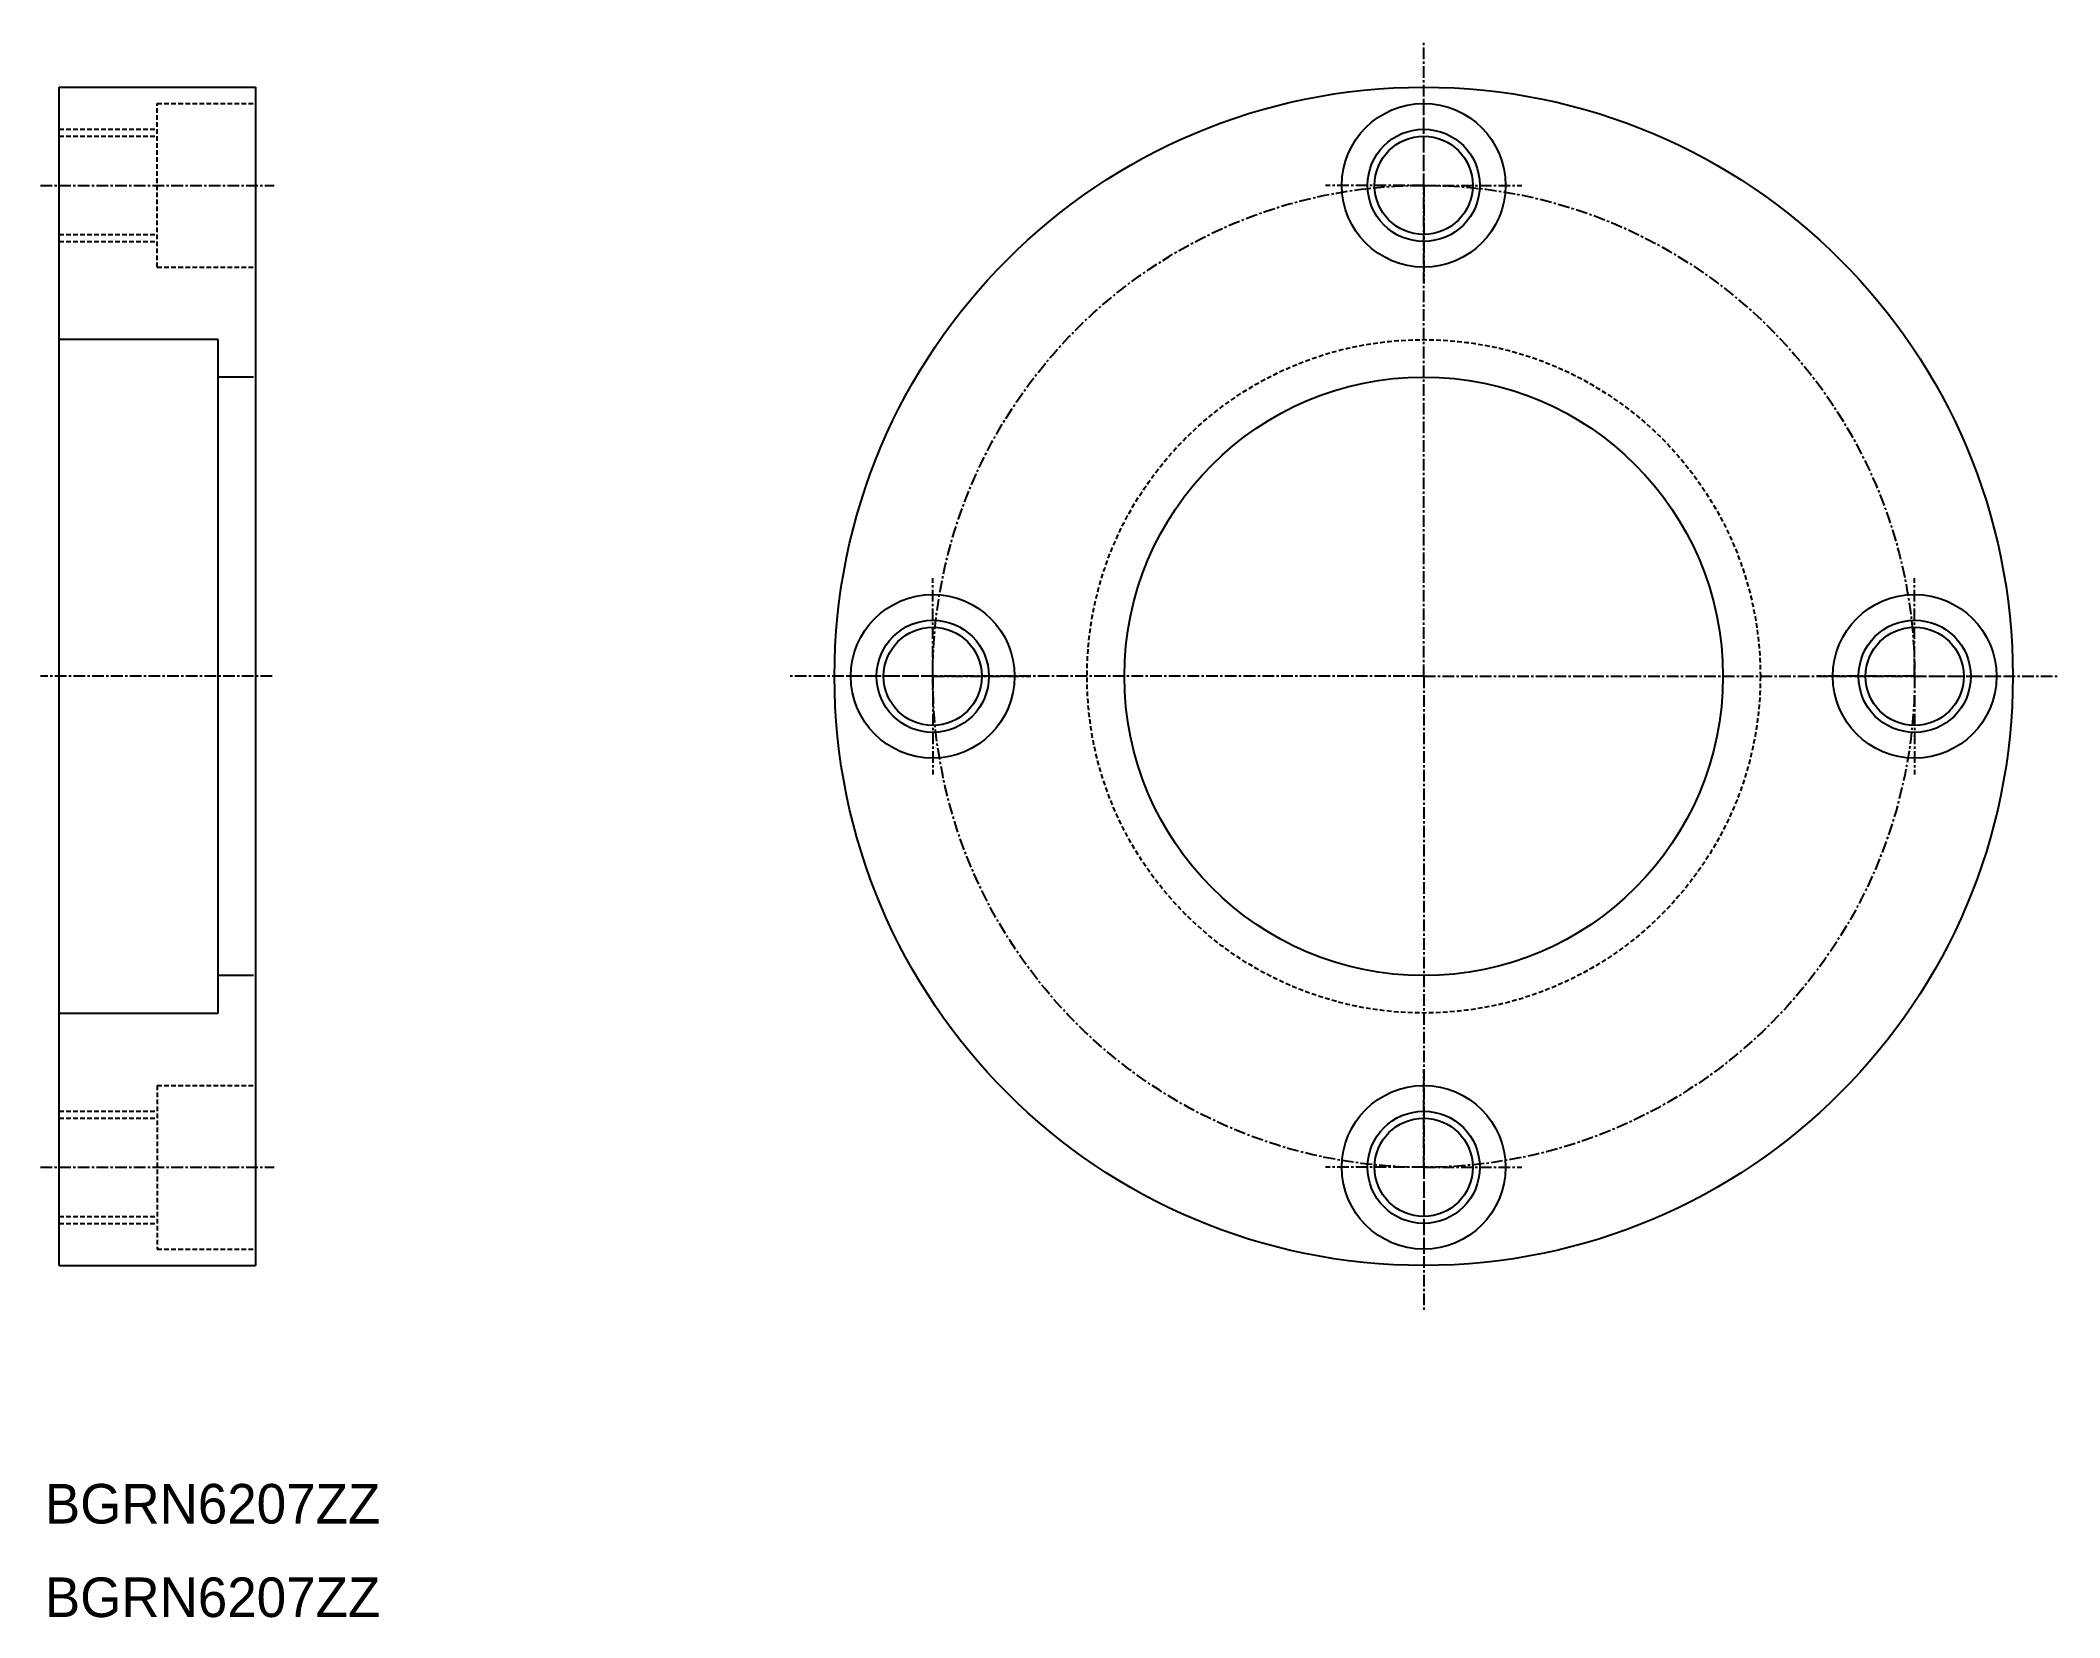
# Model space of a CAD drawing. Extents: x -108 to 108, y -123 to 46.
import ezdxf

# ---------------------------------------------------------------- set-up
doc = ezdxf.new("R2010")
doc.units = 0
doc.linetypes.add('CENTER', pattern=[2, 1.25, -0.25, 0.25, -0.25])
doc.linetypes.add('DASHED', pattern=[0.75, 0.5, -0.25])
doc.layers.get('0').update_dxf_attribs({"linetype": 'CONTINUOUS'})
doc.layers.add('CENTER', color=1, linetype='CENTER')

msp = doc.modelspace()

# ---------------------------------------------------------------- linework, layer by layer
at = {"color": 7, "linetype": 'CONTINUOUS'}
for p, q in [((-105.605664, 40.531934), (-84.605664, 40.531934)), ((-105.605664, -85.468066), (-105.605664, 40.531934)), ((-84.605664, 40.531934), (-84.605664, -85.468066)), ((-88.605664, 13.531934), (-105.605664, 13.531934)), ((-88.605664, -58.468066), (-88.605664, 13.531934)), ((-84.805664, 9.531934), (-88.605664, 9.531934)), ((-84.805664, -54.468066), (-88.605664, -54.468066)), ((-105.605664, -58.468066), (-88.605664, -58.468066)), ((-105.605664, -85.468066), (-84.605664, -85.468066))]:
    msp.add_line(p, q, dxfattribs=at)
at = {"color": 3, "linetype": 'DASHED'}
for p, q in [((-95.105664, 21.281934), (-95.105664, 38.781934)), ((-95.105664, 38.781934), (-84.605664, 38.781934)), ((-105.605664, 36.031934), (-95.105664, 36.031934)), ((-105.605664, 35.281934), (-95.105664, 35.281934)), ((-105.605664, 24.781934), (-95.105664, 24.781934)), ((-105.605664, 24.031934), (-95.105664, 24.031934)), ((-95.105664, 21.281934), (-84.605664, 21.281934)), ((-95.105664, -66.218066), (-95.105664, -83.718066)), ((-95.105664, -66.218066), (-84.605664, -66.218066)), ((-105.605664, -68.968066), (-95.105664, -68.968066)), ((-105.605664, -69.718066), (-95.105664, -69.718066)), ((-105.605664, -80.218066), (-95.105664, -80.218066)), ((-105.605664, -80.968066), (-95.105664, -80.968066)), ((-95.105664, -83.718066), (-84.605664, -83.718066))]:
    msp.add_line(p, q, dxfattribs=at)
at = {"color": 7, "linetype": 'CONTINUOUS'}
for centre, radius in [((40.311914, -22.468066), 63), ((40.311914, 30.031934), 8.75), ((40.311914, 30.031934), 5.25), ((40.311914, -22.468066), 32), ((-12.188086, -22.468066), 8.75), ((92.811914, -22.468066), 8.75), ((-12.188086, -22.468066), 5.25), ((92.811914, -22.468066), 5.25), ((40.311914, -74.968066), 8.75), ((40.311914, -74.968066), 5.25)]:
    msp.add_circle(centre, radius, dxfattribs=at)
at = {"color": 3, "linetype": 'CONTINUOUS'}
for centre in [(40.311914, 30.031934), (-12.188086, -22.468066), (92.811914, -22.468066), (40.311914, -74.968066)]:
    msp.add_circle(centre, 6, dxfattribs=at)
at = {"color": 3, "linetype": 'DASHED'}
msp.add_circle((40.311914, -22.468066), 36, dxfattribs=at)
at = {"layer": 'CENTER', "color": 1, "linetype": 'CENTER'}
for p, q in [((40.311914, -22.468066), (40.311914, 45.531934)), ((40.311914, 30.031934), (40.311914, 40.531934)), ((-107.605664, 30.031934), (-82.605664, 30.031934)), ((40.311914, 30.031934), (29.811914, 30.031934)), ((40.311914, 30.031934), (40.311914, 19.531934)), ((40.311914, 30.031934), (50.811914, 30.031934)), ((-12.188086, -22.468066), (-12.188086, -11.968066)), ((92.811914, -22.468066), (92.811914, -11.968066)), ((-82.805664, -22.468066), (-107.605664, -22.468066)), ((40.311914, -22.468066), (-27.688086, -22.468066)), ((-12.188086, -22.468066), (-22.688086, -22.468066)), ((-12.188086, -22.468066), (-12.188086, -32.968066)), ((-12.188086, -22.468066), (-1.688086, -22.468066)), ((40.311914, -22.468066), (40.311914, -90.468066)), ((40.311914, -22.468066), (108.311914, -22.468066)), ((92.811914, -22.468066), (82.311914, -22.468066)), ((92.811914, -22.468066), (92.811914, -32.968066)), ((92.811914, -22.468066), (103.311914, -22.468066)), ((40.311914, -74.968066), (40.311914, -64.468066)), ((-107.605664, -74.968066), (-82.605664, -74.968066)), ((40.311914, -74.968066), (29.811914, -74.968066)), ((40.311914, -74.968066), (50.811914, -74.968066)), ((40.311914, -74.968066), (40.311914, -85.468066))]:
    msp.add_line(p, q, dxfattribs=at)
msp.add_circle((40.311914, -22.468066), 52.5, dxfattribs=at)

# ---------------------------------------------------------------- texts
at = {"color": 7, "linetype": 'CONTINUOUS'}
for p in [(-107.126022, -113.058335), (-107.126022, -123.058335)]:
    msp.add_text('BGRN6207ZZ', height=4.233333, dxfattribs=at).set_placement(p)

doc.saveas('drawing.dxf')
